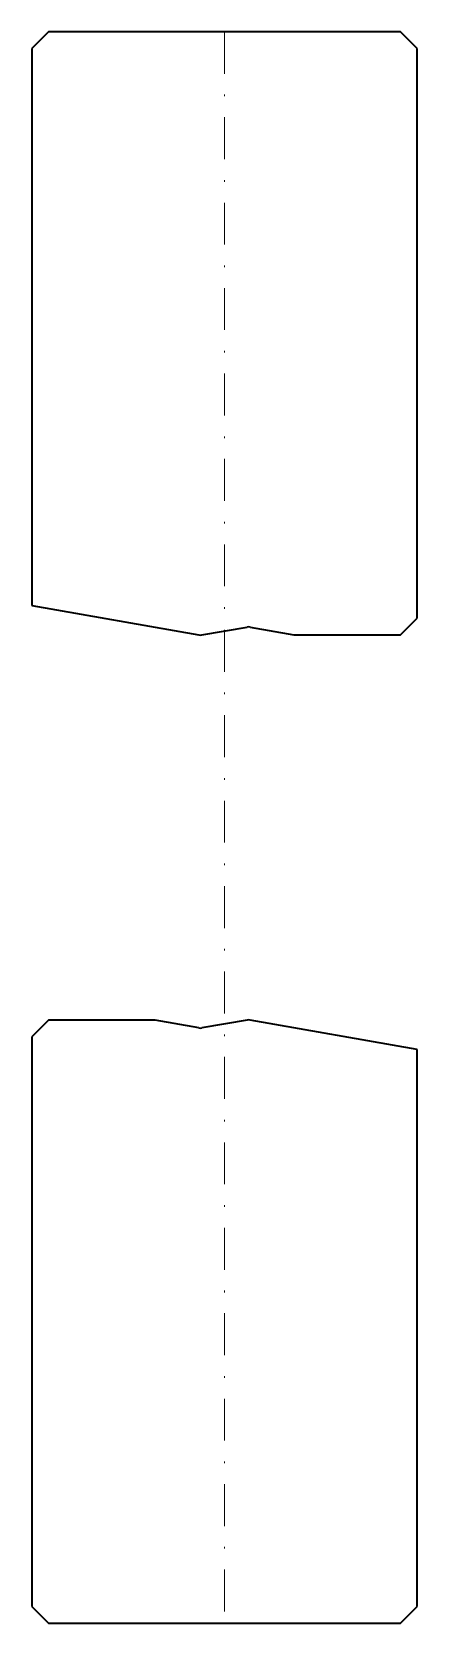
# Model space of a CAD drawing. Header units: millimetres. Extents: x -11.5 to 11.5, y 0 to 95.
import ezdxf

# ---------------------------------------------------------------- set-up
doc = ezdxf.new("R2010")
doc.units = ezdxf.units.MM
doc.header["$LTSCALE"] = 5
doc.linetypes.add('AUSGEZOGEN', pattern=[0])
doc.linetypes.add('DASHDOT', pattern=[1, 0.5, -0.25, 0, -0.25])
doc.layers.add('2', color=7, linetype='Continuous')

msp = doc.modelspace()

# ---------------------------------------------------------------- linework, layer by layer
at = {"layer": '2', "color": 7, "linetype": 'AUSGEZOGEN', "lineweight": 35}
for p, q in [((-10.5, 95), (-11.5, 94)), ((10.5, 95), (-10.5, 95)), ((11.5, 94), (10.5, 95)), ((-11.5, 94), (-11.5, 60.751)), ((11.5, 60), (11.5, 94)), ((-11.5, 60.751), (-1.527, 58.992)), ((10.5, 59), (11.5, 60)), ((-1.353, 58.992), (1.353, 59.469)), ((1.527, 59.469), (4.145, 59.008)), ((4.232, 59), (10.5, 59)), ((-10.5, 36), (-11.5, 35)), ((-4.232, 36), (-10.5, 36)), ((-1.527, 35.531), (-4.145, 35.992)), ((1.353, 36.008), (-1.353, 35.531)), ((11.5, 34.249), (1.527, 36.008)), ((-11.5, 35), (-11.5, 1)), ((11.5, 1), (11.5, 34.249)), ((-11.5, 1), (-10.5, 0)), ((10.5, 0), (11.5, 1)), ((-10.5, 0), (10.5, 0))]:
    msp.add_line(p, q, dxfattribs=at)
at = {"layer": '2', "color": 7, "linetype": 'DASHDOT', "lineweight": 18}
msp.add_line((0, 95), (0, 0), dxfattribs=at)
at = {"layer": '2', "color": 7, "linetype": 'AUSGEZOGEN', "lineweight": 35}
for centre, start, end in [((-1.44, 59.485), 260, 280.00001), ((1.44, 58.977), 79.99999, 100.00001), ((4.232, 59.5), 259.99999, 270), ((-4.232, 35.5), 79.99999, 90), ((-1.44, 36.023), 259.99999, 280.00001), ((1.44, 35.515), 80, 100.00001)]:
    msp.add_arc(centre, 0.5, start, end, dxfattribs=at)

doc.saveas('drawing.dxf')
